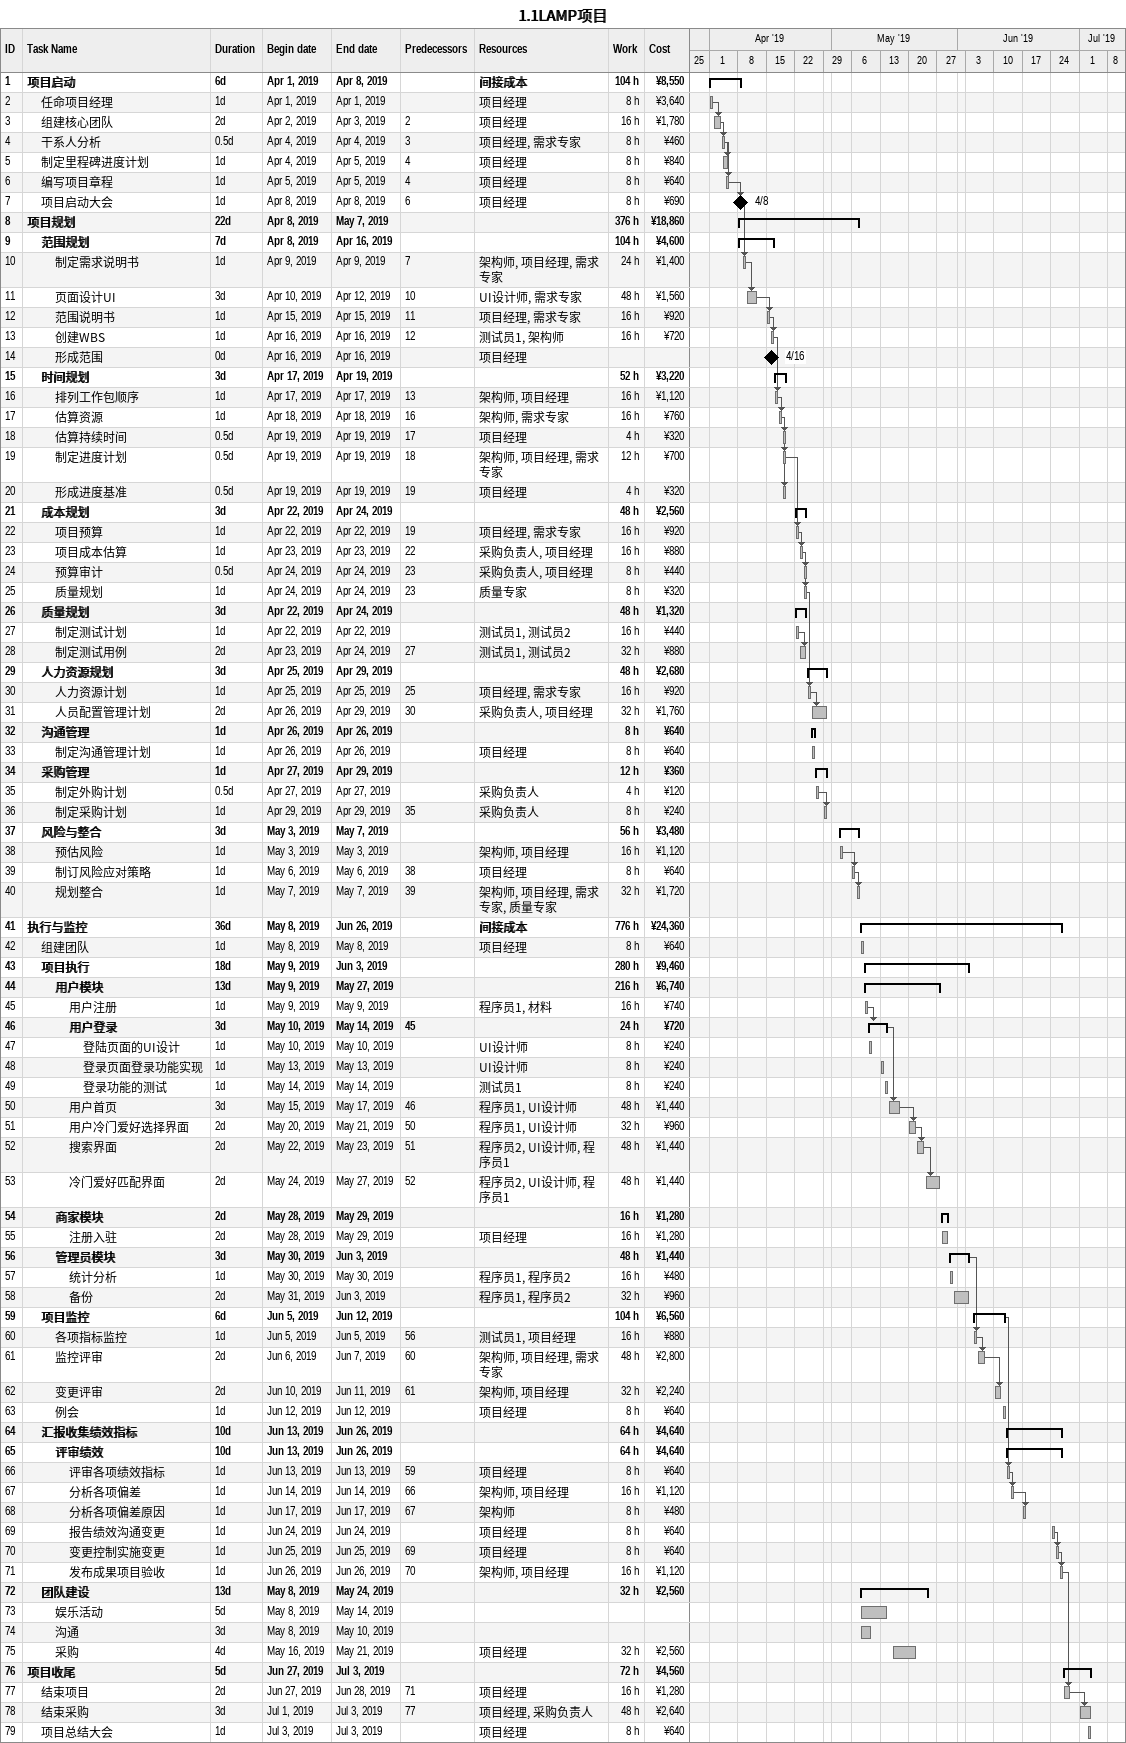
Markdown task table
1.1LAMP项目

| ID | Level | Task | Duration | Start | Finish | Predecessors | Resources | Work (h) | Cost (¥) |
|---|---|---|---|---|---|---|---|---|---|
| 1 | 1 | **项目启动** | 6d | 2019-04-01 | 2019-04-08 |  | 间接成本 | 104 | 8550 |
| 2 | 2 | 任命项目经理 | 1d | 2019-04-01 | 2019-04-01 |  | 项目经理 | 8 | 3640 |
| 3 | 2 | 组建核心团队 | 2d | 2019-04-02 | 2019-04-03 | 2 | 项目经理 | 16 | 1780 |
| 4 | 2 | 干系人分析 | 0.5d | 2019-04-04 | 2019-04-04 | 3 | 项目经理, 需求专家 | 8 | 460 |
| 5 | 2 | 制定里程碑进度计划 | 1d | 2019-04-04 | 2019-04-05 | 4 | 项目经理 | 8 | 840 |
| 6 | 2 | 编写项目章程 | 1d | 2019-04-05 | 2019-04-05 | 4 | 项目经理 | 8 | 640 |
| 7 | 2 | 项目启动大会 | 1d | 2019-04-08 | 2019-04-08 | 6 | 项目经理 | 8 | 690 |
| 8 | 1 | **项目规划** | 22d | 2019-04-08 | 2019-05-07 |  |  | 376 | 18860 |
| 9 | 2 | **范围规划** | 7d | 2019-04-08 | 2019-04-16 |  |  | 104 | 4600 |
| 10 | 3 | 制定需求说明书 | 1d | 2019-04-09 | 2019-04-09 | 7 | 架构师, 项目经理, 需求专家 | 24 | 1400 |
| 11 | 3 | 页面设计UI | 3d | 2019-04-10 | 2019-04-12 | 10 | UI设计师, 需求专家 | 48 | 1560 |
| 12 | 3 | 范围说明书 | 1d | 2019-04-15 | 2019-04-15 | 11 | 项目经理, 需求专家 | 16 | 920 |
| 13 | 3 | 创建WBS | 1d | 2019-04-16 | 2019-04-16 | 12 | 测试员1, 架构师 | 16 | 720 |
| 14 | 3 | 形成范围 | 0d | 2019-04-16 | 2019-04-16 |  | 项目经理 |  |  |
| 15 | 2 | **时间规划** | 3d | 2019-04-17 | 2019-04-19 |  |  | 52 | 3220 |
| 16 | 3 | 排列工作包顺序 | 1d | 2019-04-17 | 2019-04-17 | 13 | 架构师, 项目经理 | 16 | 1120 |
| 17 | 3 | 估算资源 | 1d | 2019-04-18 | 2019-04-18 | 16 | 架构师, 需求专家 | 16 | 760 |
| 18 | 3 | 估算持续时间 | 0.5d | 2019-04-19 | 2019-04-19 | 17 | 项目经理 | 4 | 320 |
| 19 | 3 | 制定进度计划 | 0.5d | 2019-04-19 | 2019-04-19 | 18 | 架构师, 项目经理, 需求专家 | 12 | 700 |
| 20 | 3 | 形成进度基准 | 0.5d | 2019-04-19 | 2019-04-19 | 19 | 项目经理 | 4 | 320 |
| 21 | 2 | **成本规划** | 3d | 2019-04-22 | 2019-04-24 |  |  | 48 | 2560 |
| 22 | 3 | 项目预算 | 1d | 2019-04-22 | 2019-04-22 | 19 | 项目经理, 需求专家 | 16 | 920 |
| 23 | 3 | 项目成本估算 | 1d | 2019-04-23 | 2019-04-23 | 22 | 采购负责人, 项目经理 | 16 | 880 |
| 24 | 3 | 预算审计 | 0.5d | 2019-04-24 | 2019-04-24 | 23 | 采购负责人, 项目经理 | 8 | 440 |
| 25 | 3 | 质量规划 | 1d | 2019-04-24 | 2019-04-24 | 23 | 质量专家 | 8 | 320 |
| 26 | 2 | **质量规划** | 3d | 2019-04-22 | 2019-04-24 |  |  | 48 | 1320 |
| 27 | 3 | 制定测试计划 | 1d | 2019-04-22 | 2019-04-22 |  | 测试员1, 测试员2 | 16 | 440 |
| 28 | 3 | 制定测试用例 | 2d | 2019-04-23 | 2019-04-24 | 27 | 测试员1, 测试员2 | 32 | 880 |
| 29 | 2 | **人力资源规划** | 3d | 2019-04-25 | 2019-04-29 |  |  | 48 | 2680 |
| 30 | 3 | 人力资源计划 | 1d | 2019-04-25 | 2019-04-25 | 25 | 项目经理, 需求专家 | 16 | 920 |
| 31 | 3 | 人员配置管理计划 | 2d | 2019-04-26 | 2019-04-29 | 30 | 采购负责人, 项目经理 | 32 | 1760 |
| 32 | 2 | **沟通管理** | 1d | 2019-04-26 | 2019-04-26 |  |  | 8 | 640 |
| 33 | 3 | 制定沟通管理计划 | 1d | 2019-04-26 | 2019-04-26 |  | 项目经理 | 8 | 640 |
| 34 | 2 | **采购管理** | 1d | 2019-04-27 | 2019-04-29 |  |  | 12 | 360 |
| 35 | 3 | 制定外购计划 | 0.5d | 2019-04-27 | 2019-04-27 |  | 采购负责人 | 4 | 120 |
| 36 | 3 | 制定采购计划 | 1d | 2019-04-29 | 2019-04-29 | 35 | 采购负责人 | 8 | 240 |
| 37 | 2 | **风险与整合** | 3d | 2019-05-03 | 2019-05-07 |  |  | 56 | 3480 |
| 38 | 3 | 预估风险 | 1d | 2019-05-03 | 2019-05-03 |  | 架构师, 项目经理 | 16 | 1120 |
| 39 | 3 | 制订风险应对策略 | 1d | 2019-05-06 | 2019-05-06 | 38 | 项目经理 | 8 | 640 |
| 40 | 3 | 规划整合 | 1d | 2019-05-07 | 2019-05-07 | 39 | 架构师, 项目经理, 需求专家, 质量专家 | 32 | 1720 |
| 41 | 1 | **执行与监控** | 36d | 2019-05-08 | 2019-06-26 |  | 间接成本 | 776 | 24360 |
| 42 | 2 | 组建团队 | 1d | 2019-05-08 | 2019-05-08 |  | 项目经理 | 8 | 640 |
| 43 | 2 | **项目执行** | 18d | 2019-05-09 | 2019-06-03 |  |  | 280 | 9460 |
| 44 | 3 | **用户模块** | 13d | 2019-05-09 | 2019-05-27 |  |  | 216 | 6740 |
| 45 | 4 | 用户注册 | 1d | 2019-05-09 | 2019-05-09 |  | 程序员1, 材料 | 16 | 740 |
| 46 | 4 | **用户登录** | 3d | 2019-05-10 | 2019-05-14 | 45 |  | 24 | 720 |
| 47 | 5 | 登陆页面的UI设计 | 1d | 2019-05-10 | 2019-05-10 |  | UI设计师 | 8 | 240 |
| 48 | 5 | 登录页面登录功能实现 | 1d | 2019-05-13 | 2019-05-13 |  | UI设计师 | 8 | 240 |
| 49 | 5 | 登录功能的测试 | 1d | 2019-05-14 | 2019-05-14 |  | 测试员1 | 8 | 240 |
| 50 | 4 | 用户首页 | 3d | 2019-05-15 | 2019-05-17 | 46 | 程序员1, UI设计师 | 48 | 1440 |
| 51 | 4 | 用户冷门爱好选择界面 | 2d | 2019-05-20 | 2019-05-21 | 50 | 程序员1, UI设计师 | 32 | 960 |
| 52 | 4 | 搜索界面 | 2d | 2019-05-22 | 2019-05-23 | 51 | 程序员2, UI设计师, 程序员1 | 48 | 1440 |
| 53 | 4 | 冷门爱好匹配界面 | 2d | 2019-05-24 | 2019-05-27 | 52 | 程序员2, UI设计师, 程序员1 | 48 | 1440 |
| 54 | 3 | **商家模块** | 2d | 2019-05-28 | 2019-05-29 |  |  | 16 | 1280 |
| 55 | 4 | 注册入驻 | 2d | 2019-05-28 | 2019-05-29 |  | 项目经理 | 16 | 1280 |
| 56 | 3 | **管理员模块** | 3d | 2019-05-30 | 2019-06-03 |  |  | 48 | 1440 |
| 57 | 4 | 统计分析 | 1d | 2019-05-30 | 2019-05-30 |  | 程序员1, 程序员2 | 16 | 480 |
| 58 | 4 | 备份 | 2d | 2019-05-31 | 2019-06-03 |  | 程序员1, 程序员2 | 32 | 960 |
| 59 | 2 | **项目监控** | 6d | 2019-06-05 | 2019-06-12 |  |  | 104 | 6560 |
| 60 | 3 | 各项指标监控 | 1d | 2019-06-05 | 2019-06-05 | 56 | 测试员1, 项目经理 | 16 | 880 |
| 61 | 3 | 监控评审 | 2d | 2019-06-06 | 2019-06-07 | 60 | 架构师, 项目经理, 需求专家 | 48 | 2800 |
| 62 | 3 | 变更评审 | 2d | 2019-06-10 | 2019-06-11 | 61 | 架构师, 项目经理 | 32 | 2240 |
| 63 | 3 | 例会 | 1d | 2019-06-12 | 2019-06-12 |  | 项目经理 | 8 | 640 |
| 64 | 2 | **汇报收集绩效指标** | 10d | 2019-06-13 | 2019-06-26 |  |  | 64 | 4640 |
| 65 | 3 | **评审绩效** | 10d | 2019-06-13 | 2019-06-26 |  |  | 64 | 4640 |
| 66 | 4 | 评审各项绩效指标 | 1d | 2019-06-13 | 2019-06-13 | 59 | 项目经理 | 8 | 640 |
| 67 | 4 | 分析各项偏差 | 1d | 2019-06-14 | 2019-06-14 | 66 | 架构师, 项目经理 | 16 | 1120 |
| 68 | 4 | 分析各项偏差原因 | 1d | 2019-06-17 | 2019-06-17 | 67 | 架构师 | 8 | 480 |
| 69 | 4 | 报告绩效沟通变更 | 1d | 2019-06-24 | 2019-06-24 |  | 项目经理 | 8 | 640 |
| 70 | 4 | 变更控制实施变更 | 1d | 2019-06-25 | 2019-06-25 | 69 | 项目经理 | 8 | 640 |
| 71 | 4 | 发布成果项目验收 | 1d | 2019-06-26 | 2019-06-26 | 70 | 架构师, 项目经理 | 16 | 1120 |
| 72 | 2 | **团队建设** | 13d | 2019-05-08 | 2019-05-24 |  |  | 32 | 2560 |
| 73 | 3 | 娱乐活动 | 5d | 2019-05-08 | 2019-05-14 |  |  |  |  |
| 74 | 3 | 沟通 | 3d | 2019-05-08 | 2019-05-10 |  |  |  |  |
| 75 | 3 | 采购 | 4d | 2019-05-16 | 2019-05-21 |  | 项目经理 | 32 | 2560 |
| 76 | 1 | **项目收尾** | 5d | 2019-06-27 | 2019-07-03 |  |  | 72 | 4560 |
| 77 | 2 | 结束项目 | 2d | 2019-06-27 | 2019-06-28 | 71 | 项目经理 | 16 | 1280 |
| 78 | 2 | 结束采购 | 3d | 2019-07-01 | 2019-07-03 | 77 | 项目经理, 采购负责人 | 48 | 2640 |
| 79 | 2 | 项目总结大会 | 1d | 2019-07-03 | 2019-07-03 |  | 项目经理 | 8 | 640 |
